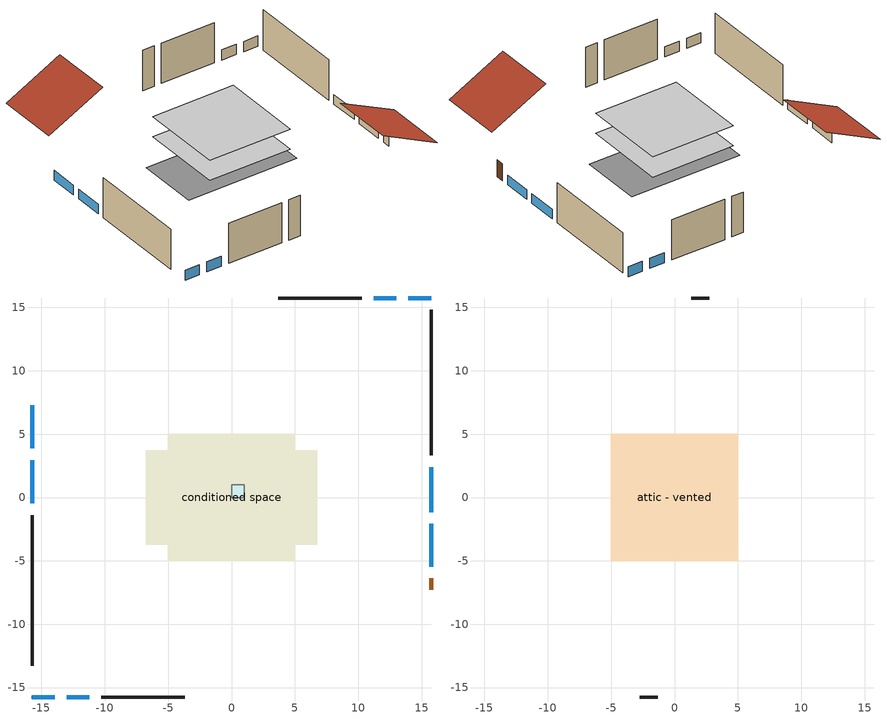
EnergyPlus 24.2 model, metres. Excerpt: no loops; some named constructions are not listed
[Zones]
central ac and furnace airloop ret air zone
 floor adiabatic (AdiabaticConst): 0,0 0,1 1,1 1,0 z0
 wall adiabatic (AdiabaticConst): 0,1 0,0 1,0 1,1 0,1 z0:1
 ceiling adiabatic (AdiabaticConst): 1,0 1,1 0,1 0,0 z1
conditioned space
 floor adiabatic (AdiabaticFloorConstruction): -5.03,-5.03 -5.03,5.03 5.03,5.03 5.03,-5.03 z2.44
 floor foundation (Slab1 construction): -6.75,-3.75 -6.75,3.75 6.75,3.75 6.75,-3.75 z0
 wall outside (AdiabaticWallConstruction 1): 15.74,-7.29 15.74,-6.38 z0:2.03
 wall outside (AdiabaticWallConstruction): -15.74,7.29 -15.74,3.88 / -15.74,2.95 -15.74,-0.46 / 15.74,-1.16 15.74,2.39 z0:1.16; 15.74,15.74 13.94,15.74 / 13.02,15.74 11.22,15.74 / -15.74,-15.74 -13.94,-15.74 / -13.02,-15.74 -11.22,-15.74 z0:1.22; 15.74,-5.45 15.74,-2.09 z0:1.13
 wall outside (Wall1 construction): -15.74,-1.38 -15.74,-13.26 z0:4.88
 wall outside (Wall2 construction): 10.29,15.74 3.69,15.74 z0:4.88
 wall outside (Wall3 construction): 15.74,3.32 15.74,14.81 z0:4.88
 wall outside (Wall4 construction): -10.29,-15.74 -3.69,-15.74 z0:4.88
 window (WindowConstruction): -15.74,7.29 -15.74,3.88 z0:1.16
 window (WindowConstruction 1): -15.74,2.95 -15.74,-0.46 z0:1.16
 window (WindowConstruction 2): 15.74,15.74 13.94,15.74 z0:1.22
 window (WindowConstruction 3): 13.01,15.74 11.22,15.74 z0:1.22
 window (WindowConstruction 4): 15.74,-5.45 15.74,-2.09 z0:1.13
 window (WindowConstruction 5): 15.74,-1.16 15.74,2.39 z0:1.16
 window (WindowConstruction 6): -15.74,-15.74 -13.94,-15.74 z0:1.22
 window (WindowConstruction 7): -13.01,-15.74 -11.22,-15.74 z0:1.22
 door (Door): 15.74,-7.29 15.74,-6.38 z0:2.03
 ceiling adiabatic (AdiabaticFloorConstruction): 5.03,-5.03 5.03,5.03 -5.03,5.03 -5.03,-5.03 z2.44
attic - vented
 floor to conditioned space (Floor1 construction Reversed): -5.03,-5.03 -5.03,5.03 5.03,5.03 5.03,-5.03 z4.88
 wall outside (Wall5 construction): 2.76,15.74 1.32,15.74 z0:4.88
 wall outside (Wall6 construction): -2.76,-15.74 -1.32,-15.74 z0:4.88
 roof outside (Roof1 construction): -15.74,8.22,4.88 -9.01,8.22,8.24 -9.01,15.74,8.24 -15.74,15.74,4.88
 roof outside (Roof2 construction): 15.74,-8.22,4.88 9.01,-8.22,8.24 9.01,-15.74,8.24 15.74,-15.74,4.88
[Material] Roughness=Rough; Thermal Absorptance=0.9
Name | Thickness {m} | Conductivity {W/m-K} | Density {kg/m3} | Specific Heat {J/kg-K} | Solar Absorptance | Visible Absorptance
ceiling loosefill ins | 0.0846667 | 0.0480833 | 16.02 | 1046.75 | 0.7 | 0.7
ceiling stud and cavity | 0.1397 | 0.0920385 | 65.682 | 1177.47 | 0.7 | 0.7
gypsum board | 0.0127 | 0.160291 | 801 | 837.4 | 0.6 | 0.6
[Construction]
Floor1 construction: ceiling loosefill ins, ceiling stud and cavity, gypsum board
[EnergyManagementSystem:Program]
infil_program: Set p_m = 0.14; Set p_s = 0.22; Set s_m = 270; Set s_s = 370; Set z_m = 9.99744; Set z_s = 4.8768; Set f_t = (((s_m/z_m)^p_m)*((z_s/s_s)^p_s)); Set Tdiff = tin_s-tout_s; Set dT = @Abs Tdiff; Set c = 0.16; Set Cs = 0.0894; Set Cw = 0.1634; Set n = 0.65; Set sft = (f_t*0.5); Set temp1 = ((c*Cw)*((sft*site_vw_s)^(2*n)))^2; Set Qinf = (((c*Cs*(dT^n))^2)+temp1)^0.5; Set Qinf = (@Max Qinf 0); Set mech_vent_house_fan_sensible_load_act = 0.0; Set mech_vent_house_fan_latent_load_act = 0.0; Set OASupInPb = out_pb_s; Set OASupInTemp = tout_s; Set OASupInW = out_wt_s; Set OASupRho = (@RhoAirFnPbTdbW OASupInPb OASupInTemp OASupInW); Set OASupCp = (@CpAirFnW OASupInW); Set OASupInEnth = (@HFnTdbW OASupInTemp OASupInW); Set ZoneTemp = tin_s; Set ZoneW = win_s; Set ZoneCp = (@CpAirFnW ZoneW); Set ZoneAirEnth = (@HFnTdbW ZoneTemp ZoneW); Set mech_vent_house_fan_cfis_act = 0.0; Set QWHV_cfis_sup = 0.0; Set QWHV_cfis_suppl_sup = 0.0; Set QWHV_cfis_suppl_exh = 0.0; Set Qrange = 0; Set Qrange = Qrange + 0.04719 * mech_vent_range_fan_0_sch_s; Set Qbath = 0; Set Qbath = Qbath + 0.04719 * mech_vent_bath_fan_0_sch_s; Set Qdryer = 0; Set Qdryer = Qdryer + 0.11671 * clothes_dryer_exhaust_0_sch_s; Set QWHV_sup = 0.0; Set QWHV_exh = 0.0; Set Qsupply = QWHV_sup + QWHV_cfis_sup + QWHV_cfis_suppl_sup; Set Qexhaust = Qrange + Qbath + Qdryer + QWHV_exh + QWHV_cfis_suppl_exh; Set Qfan = (@Max Qexhaust Qsupply); Set Qducts = 0; Set Qducts = Qducts - central_ac_and_furnace_airloop_0_DuctImbalLkSupFanEquivCond; Set Qducts = Qducts + central_ac_and_furnace_airloop_0_DuctImbalLkExhFanEquivCond; If Qducts < 0; Set Qsupply = Qsupply - Qducts; Else; Set Qexhaust = Qexhaust + Qducts; EndIf; Set Qfan_with_ducts = (@Max Qexhaust Qsupply); Set Qimb = (@Abs (Qsupply - Qexhaust)); If Qinf + Qimb > 0; Set Qtot = Qfan_with_ducts + (Qinf^2) / (Qinf + Qimb); Else; Set Qtot = Qfan_with_ducts; EndIf; Set Qinf_adj = Qtot - Qfan; Set infil_flow_act = Qinf_adj; Set infil_program_Qinf = Qinf_adj; Set infil_program_Qfan = Qfan; Set Qload = Qfan; Set Effectiveness_Sens = 0.0; Set Effectiveness_Lat = 0.0; Set Fan_MFR = Qload * OASupRho; Set ZoneInEnth = OASupInEnth; Set ZoneInTemp = OASupInTemp; Set FanTotalToCond = Fan_MFR * (ZoneInEnth - ZoneAirEnth); Set FanSensToCond = Fan_MFR * ZoneCp * (ZoneInTemp - ZoneTemp); Set FanLatToCond = FanTotalToCond - FanSensToCond; Set mech_vent_house_fan_sensible_load_act = mech_vent_house_fan_sensible_load_act + FanSensToCond; Set mech_vent_house_fan_latent_load_act = mech_vent_house_fan_latent_load_act + FanLatToCond
unmet_hours_program: Set htg_unmet_hours = 0; Set clg_unmet_hours = 0; Set unit_htg_unmet_hours = 0; If ((DayOfYear >= 1) && (DayOfYear <= 365)); Set unit_htg_unmet_hours = unit_htg_unmet_hours + conditioned_space_htg_unmet_s; If unit_htg_unmet_hours > htg_unmet_hours; Set htg_unmet_hours = unit_htg_unmet_hours; EndIf; EndIf; Set unit_clg_unmet_hours = 0; If ((DayOfYear >= 1) && (DayOfYear <= 365)); Set unit_clg_unmet_hours = unit_clg_unmet_hours + conditioned_space_clg_unmet_s; If unit_clg_unmet_hours > clg_unmet_hours; Set clg_unmet_hours = unit_clg_unmet_hours; EndIf; EndIf
water_heater_Control: Set water_heater_HPWHSchedOverride = water_heater_T_set; If (water_heater_amb_temp<5.56) || (water_heater_amb_temp>48.89); Set water_heater_UESchedOverride = water_heater_T_set; Set water_heater_LESchedOverride = water_heater_T_set; Else; Set water_heater_UESchedOverride = water_heater_T_set - 9.0; Set water_heater_LESchedOverride = 0; EndIf
water_heater_hpwh_EC_adj: If WarmupFlag == 0; Set dhw_e_cons = water_heater_tank_energy + water_heater_tank_on_cycle_parasitic + water_heater_tank_off_cycle_parasitic + water_heater_coil_energy + water_heater_fan_energy; Set water_heater_hpwh_ec_adj_act = 0.0 * dhw_e_cons / 1; EndIf
water_heater_InletAir: Set water_heater_Tamb_act = water_heater_amb_temp; Set water_heater_RHamb_act = 0; Set water_heater_RHamb_act = water_heater_RHamb_act + (water_heater_amb_rh / 100) / 1; Set water_heater_sens_act = (0 - water_heater_sens_cool - (water_heater_tl + water_heater_fan_pwr)) / 1; Set water_heater_lat_act = (0 - water_heater_lat_cool) / 1
[EnergyManagementSystem:Subroutine]
central_ac_and_furnace_airloop_0_duct_subroutine: Set AH_MFR = central_ac_and_furnace_airloop_AH_MFR / 1; If AH_MFR > 0; Set AH_Tout = central_ac_and_furnace_airloop_AH_Tout; Set AH_Wout = central_ac_and_furnace_airloop_AH_Wout; Set RA_T = central_ac_and_furnace_airloop_RA_T; Set RA_W = central_ac_and_furnace_airloop_Ra_W; Set Fan_RTF = central_ac_and_furnace_airloop_Fan_RTF; Set DZ_T = central_ac_and_furnace_airloop_0_DZ_T; Set DZ_W = central_ac_and_furnace_airloop_0_DZ_W; Set AH_VFR = central_ac_and_furnace_airloop_AH_VFR / 1; Set h_SA = (@HFnTdbW AH_Tout AH_Wout); Set h_RA = (@HFnTdbW RA_T RA_W); Set h_fg = (@HfgAirFnWTdb AH_Wout AH_Tout); Set h_DZ = (@HFnTdbW DZ_T DZ_W); Set air_cp = 1006.0; Set f_sup = 0.133; Set f_ret = 0.067; Set sup_lk_mfr = f_sup * AH_MFR; Set ret_lk_mfr = f_ret * AH_MFR; Set SupTotLkToCond = sup_lk_mfr*(h_RA - h_SA); Set SupLatLkToCond = sup_lk_mfr*h_fg*(RA_W-AH_Wout); Set SupSensLkToCond = SupTotLkToCond-SupLatLkToCond; Set supply_ua = 53.141; Set eTm = 0-((Fan_RTF/(AH_MFR*air_cp))*supply_ua); Set t_sup = DZ_T+((AH_Tout-DZ_T)*(@Exp eTm)); Set SupCondToCond = AH_MFR*air_cp*(t_sup-AH_Tout); Set SupCondToDZ = 0-SupCondToCond; Set return_ua = 17.241; Set eTm = 0-((Fan_RTF/(AH_MFR*air_cp))*return_ua); Set t_ret = DZ_T+((RA_T-DZ_T)*(@Exp eTm)); Set RetCondToRP = AH_MFR*air_cp*(t_ret-RA_T); Set RetCondToDZ = 0-RetCondToRP; Set RetLatLkToRP = 0; Set RetSensLkToRP = ret_lk_mfr*air_cp*(DZ_T-RA_T); Set SupTotLkToDZ = sup_lk_mfr*(h_SA-h_DZ); Set SupLatLkToDZ = sup_lk_mfr*h_fg*(AH_Wout-DZ_W); Set SupSensLkToDZ = SupTotLkToDZ-SupLatLkToDZ; Set FracOutsideToCond = 1.0; Set FracOutsideToDZ = 0.0; Set FracCondToOutside = 0.0; Set FracDZToOutside = 1.0; Set FracDZToCond = 0.0; Set FracCondToDZ = 0.0; Set lk_imbal_vfr = @ABS(f_sup - f_ret) * AH_VFR; Set ImbalLkCondToDZ = lk_imbal_vfr * FracCondToDZ; Set ImbalLkDZToCond = lk_imbal_vfr * FracDZToCond; Set ImbalLkOutsideToCond = lk_imbal_vfr * FracOutsideToCond; Set ImbalLkOutsideToDZ = lk_imbal_vfr * FracOutsideToDZ; Set ImbalLkCondToOutside = lk_imbal_vfr * FracCondToOutside; Set ImbalLkDZToOutside = lk_imbal_vfr * FracDZToOutside; Else; Set SupLatLkToCond = 0; Set SupSensLkToCond = 0; Set SupCondToCond = 0; Set RetCondToRP = 0; Set RetLatLkToRP = 0; Set RetSensLkToRP = 0; Set RetCondToDZ = 0; Set SupCondToDZ = 0; Set SupLatLkToDZ = 0; Set SupSensLkToDZ = 0; Set ImbalLkCondToDZ = 0; Set ImbalLkDZToCond = 0; Set ImbalLkOutsideToCond = 0; Set ImbalLkOutsideToDZ = 0; Set ImbalLkCondToOutside = 0; Set ImbalLkDZToOutside = 0; EndIf; Set central_ac_and_furnace_airloop_0_SupLatLkToCond = SupLatLkToCond; Set central_ac_and_furnace_airloop_0_SupSensLkToCond = SupSensLkToCond; Set central_ac_and_furnace_airloop_0_SupCondToLv = SupCondToCond; Set central_ac_and_furnace_airloop_0_RetCondToRP = RetCondToRP; Set central_ac_and_furnace_airloop_0_RetLatLkToRP = RetLatLkToRP; Set central_ac_and_furnace_airloop_0_RetSensLkToRP = RetSensLkToRP; Set central_ac_and_furnace_airloop_0_RetCondToDZ = RetCondToDZ; Set central_ac_and_furnace_airloop_0_SupCondToDZ = SupCondToDZ; Set central_ac_and_furnace_airloop_0_SupLatLkToDZ = SupLatLkToDZ; Set central_ac_and_furnace_airloop_0_SupSensLkToDZ = SupSensLkToDZ; Set central_ac_and_furnace_airloop_0_ZoneMixCondToDZ = ImbalLkCondToDZ; Set central_ac_and_furnace_airloop_0_ZoneMixDZToCond = ImbalLkDZToCond; Set central_ac_and_furnace_airloop_0_DuctImbalLkSupFanEquivCond = ImbalLkCondToOutside; Set central_ac_and_furnace_airloop_0_DuctImbalLkExhFanEquivCond = ImbalLkOutsideToCond; Set central_ac_and_furnace_airloop_0_DuctImbalLkSupFanEquivDZ = ImbalLkDZToOutside; Set central_ac_and_furnace_airloop_0_DuctImbalLkExhFanEquivDZ = ImbalLkOutsideToDZ
[EnergyManagementSystem:ProgramCallingManager]
attic_vented_1_duct_leakage_imbalance_infil_program_calling_manager: BeginZoneTimestepAfterInitHeatBalance; attic_vented_1_duct_leakage_imbalance_infil_program
central_ac_and_furnace_airloop_0_duct_program_calling_manager: EndOfSystemTimestepAfterHVACReporting; central_ac_and_furnace_airloop_0_duct_program
central_ac_and_furnace_supply_fan_disaggregate_program_calling_manager: EndOfSystemTimestepBeforeHVACReporting; central_ac_and_furnace_supply_fan_disaggregate_program
central_ac_and_furnace_supply_fan_disaggregate_program_calling_manager 1: EndOfSystemTimestepBeforeHVACReporting; central_ac_and_furnace_supply_fan_disaggregate_program_1
component_loads_program_calling_manager: EndOfZoneTimestepAfterZoneReporting; component_loads_program
fridge_schedule_program_calling_manager: BeginZoneTimestepAfterInitHeatBalance; fridge_schedule_program
infil_program_calling_manager: BeginZoneTimestepAfterInitHeatBalance; infil_program
natural_vent_program_calling_manager: BeginZoneTimestepAfterInitHeatBalance; natural_vent_program
total_airflows_program_calling_manager: EndOfZoneTimestepAfterZoneReporting; total_airflows_program
total_loads_program_calling_manager: EndOfZoneTimestepAfterZoneReporting; total_loads_program
unmet_hours_program_calling_manager: EndOfZoneTimestepBeforeZoneReporting; unmet_hours_program
water_heater_hpwh_EC_adj_ProgramManager: EndOfSystemTimestepBeforeHVACReporting; water_heater_hpwh_EC_adj
water_heater_ProgramManager: InsideHVACSystemIterationLoop; water_heater_Control; water_heater_InletAir
[EnergyManagementSystem:OutputVariable]
Name | EMS Variable | Type of Data in Variable | Update Frequency | EMS Program or Subroutine | Units
central ac and furnace supply fan disaggregate clg | central_ac_and_furnace_supply_fan_clg | Summed | SystemTimestep | central_ac_and_furnace_supply_fan_disaggregate_program | J
central ac and furnace supply fan disaggregate htg primary | central_ac_and_furnace_supply_fan_primary_htg | Summed | SystemTimestep | central_ac_and_furnace_supply_fan_disaggregate_program_1 | J
loads_htg_tot_peakload_outvar; loads_htg_tot_annual_outvar; loads_htg_tot_timeseries_outvar | loads_htg_tot | Summed | ZoneTimestep | total_loads_program | J
loads_clg_tot_peakload_outvar; loads_clg_tot_annual_outvar; loads_clg_tot_timeseries_outvar | loads_clg_tot | Summed | ZoneTimestep | total_loads_program | J
htg_unmet_hours_annual_outvar; htg_unmet_hours_timeseries_outvar | htg_unmet_hours | Summed | ZoneTimestep | unmet_hours_program | hr
clg_unmet_hours_annual_outvar; clg_unmet_hours_timeseries_outvar | clg_unmet_hours | Summed | ZoneTimestep | unmet_hours_program | hr
loads_htg_roofs_annual_outvar; loads_htg_roofs_timeseries_outvar | loads_htg_roofs | Summed | ZoneTimestep | component_loads_program | J
loads_htg_ceilings_annual_outvar; loads_htg_ceilings_timeseries_outvar | loads_htg_ceilings | Summed | ZoneTimestep | component_loads_program | J
loads_htg_walls_annual_outvar; loads_htg_walls_timeseries_outvar | loads_htg_walls | Summed | ZoneTimestep | component_loads_program | J
loads_htg_rim_joists_annual_outvar; loads_htg_rim_joists_timeseries_outvar | loads_htg_rim_joists | Summed | ZoneTimestep | component_loads_program | J
loads_htg_foundation_walls_annual_outvar; loads_htg_foundation_walls_timeseries_outvar | loads_htg_foundation_walls | Summed | ZoneTimestep | component_loads_program | J
loads_htg_doors_annual_outvar; loads_htg_doors_timeseries_outvar | loads_htg_doors | Summed | ZoneTimestep | component_loads_program | J
loads_htg_windows_conduction_annual_outvar; loads_htg_windows_conduction_timeseries_outvar | loads_htg_windows_conduction | Summed | ZoneTimestep | component_loads_program | J
loads_htg_windows_solar_annual_outvar; loads_htg_windows_solar_timeseries_outvar | loads_htg_windows_solar | Summed | ZoneTimestep | component_loads_program | J
loads_htg_skylights_conduction_annual_outvar; loads_htg_skylights_conduction_timeseries_outvar | loads_htg_skylights_conduction | Summed | ZoneTimestep | component_loads_program | J
loads_htg_skylights_solar_annual_outvar; loads_htg_skylights_solar_timeseries_outvar | loads_htg_skylights_solar | Summed | ZoneTimestep | component_loads_program | J
loads_htg_floors_annual_outvar; loads_htg_floors_timeseries_outvar | loads_htg_floors | Summed | ZoneTimestep | component_loads_program | J
loads_htg_slabs_annual_outvar; loads_htg_slabs_timeseries_outvar | loads_htg_slabs | Summed | ZoneTimestep | component_loads_program | J
loads_htg_internal_mass_annual_outvar; loads_htg_internal_mass_timeseries_outvar | loads_htg_internal_mass | Summed | ZoneTimestep | component_loads_program | J
loads_htg_infil_annual_outvar; loads_htg_infil_timeseries_outvar | loads_htg_infil | Summed | ZoneTimestep | component_loads_program | J
loads_htg_natvent_annual_outvar; loads_htg_natvent_timeseries_outvar | loads_htg_natvent | Summed | ZoneTimestep | component_loads_program | J
loads_htg_mechvent_annual_outvar; loads_htg_mechvent_timeseries_outvar | loads_htg_mechvent | Summed | ZoneTimestep | component_loads_program | J
loads_htg_whf_annual_outvar; loads_htg_whf_timeseries_outvar | loads_htg_whf | Summed | ZoneTimestep | component_loads_program | J
loads_htg_ducts_annual_outvar; loads_htg_ducts_timeseries_outvar | loads_htg_ducts | Summed | ZoneTimestep | component_loads_program | J
loads_htg_intgains_annual_outvar; loads_htg_intgains_timeseries_outvar | loads_htg_intgains | Summed | ZoneTimestep | component_loads_program | J
loads_htg_lighting_annual_outvar; loads_htg_lighting_timeseries_outvar | loads_htg_lighting | Summed | ZoneTimestep | component_loads_program | J
loads_clg_roofs_annual_outvar; loads_clg_roofs_timeseries_outvar | loads_clg_roofs | Summed | ZoneTimestep | component_loads_program | J
loads_clg_ceilings_annual_outvar; loads_clg_ceilings_timeseries_outvar | loads_clg_ceilings | Summed | ZoneTimestep | component_loads_program | J
loads_clg_walls_annual_outvar; loads_clg_walls_timeseries_outvar | loads_clg_walls | Summed | ZoneTimestep | component_loads_program | J
loads_clg_rim_joists_annual_outvar; loads_clg_rim_joists_timeseries_outvar | loads_clg_rim_joists | Summed | ZoneTimestep | component_loads_program | J
loads_clg_foundation_walls_annual_outvar; loads_clg_foundation_walls_timeseries_outvar | loads_clg_foundation_walls | Summed | ZoneTimestep | component_loads_program | J
loads_clg_doors_annual_outvar; loads_clg_doors_timeseries_outvar | loads_clg_doors | Summed | ZoneTimestep | component_loads_program | J
loads_clg_windows_conduction_annual_outvar; loads_clg_windows_conduction_timeseries_outvar | loads_clg_windows_conduction | Summed | ZoneTimestep | component_loads_program | J
loads_clg_windows_solar_annual_outvar; loads_clg_windows_solar_timeseries_outvar | loads_clg_windows_solar | Summed | ZoneTimestep | component_loads_program | J
loads_clg_skylights_conduction_annual_outvar; loads_clg_skylights_conduction_timeseries_outvar | loads_clg_skylights_conduction | Summed | ZoneTimestep | component_loads_program | J
loads_clg_skylights_solar_annual_outvar; loads_clg_skylights_solar_timeseries_outvar | loads_clg_skylights_solar | Summed | ZoneTimestep | component_loads_program | J
loads_clg_floors_annual_outvar; loads_clg_floors_timeseries_outvar | loads_clg_floors | Summed | ZoneTimestep | component_loads_program | J
loads_clg_slabs_annual_outvar; loads_clg_slabs_timeseries_outvar | loads_clg_slabs | Summed | ZoneTimestep | component_loads_program | J
loads_clg_internal_mass_annual_outvar; loads_clg_internal_mass_timeseries_outvar | loads_clg_internal_mass | Summed | ZoneTimestep | component_loads_program | J
loads_clg_infil_annual_outvar; loads_clg_infil_timeseries_outvar | loads_clg_infil | Summed | ZoneTimestep | component_loads_program | J
loads_clg_natvent_annual_outvar; loads_clg_natvent_timeseries_outvar | loads_clg_natvent | Summed | ZoneTimestep | component_loads_program | J
loads_clg_mechvent_annual_outvar; loads_clg_mechvent_timeseries_outvar | loads_clg_mechvent | Summed | ZoneTimestep | component_loads_program | J
loads_clg_whf_annual_outvar; loads_clg_whf_timeseries_outvar | loads_clg_whf | Summed | ZoneTimestep | component_loads_program | J
loads_clg_ducts_annual_outvar; loads_clg_ducts_timeseries_outvar | loads_clg_ducts | Summed | ZoneTimestep | component_loads_program | J
loads_clg_intgains_annual_outvar; loads_clg_intgains_timeseries_outvar | loads_clg_intgains | Summed | ZoneTimestep | component_loads_program | J
loads_clg_lighting_annual_outvar; loads_clg_lighting_timeseries_outvar | loads_clg_lighting | Summed | ZoneTimestep | component_loads_program | J
total_infil_flow_rate_timeseries_outvar | total_infil_flow_rate | Averaged | ZoneTimestep | total_airflows_program | m^3/s
total_mechvent_flow_rate_timeseries_outvar | total_mechvent_flow_rate | Averaged | ZoneTimestep | total_airflows_program | m^3/s
total_natvent_flow_rate_timeseries_outvar | total_natvent_flow_rate | Averaged | ZoneTimestep | total_airflows_program | m^3/s
total_whf_flow_rate_timeseries_outvar | total_whf_flow_rate | Averaged | ZoneTimestep | total_airflows_program | m^3/s
[Schedule:Day:Interval]
cooling season schedule day; cooling season schedule day 2; cooling season schedule default day; natural vent schedule default day: No, 24:00, 0
cooling season schedule day 1; natural vent schedule day: No, 24:00, 1
exterior lighting schedule day 10: No, 01:00, 0.552381, 03:00, 0.510952, 05:00, 0.483333, 06:00, 0.538571, 07:00, 0.607619, 08:00, 0.56619, 09:00, 0.428095, 10:00, 0.345238, 12:00, 0.331429, 13:00, 0.345238, 14:00, 0.386667, 15:00, 0.414286, 16:00, 0.483333, 17:00, 0.607619, 18:00, 0.773333, 19:00, 0.88381, 20:00, 0.939048, 21:00, 0.966667, 22:00, 0.897619, 23:00, 0.773333, 24:00, 0.649048
exterior lighting schedule day 11: No, 01:00, 0.571429, 03:00, 0.528571, 05:00, 0.5, 06:00, 0.557143, 07:00, 0.628571, 08:00, 0.585714, 09:00, 0.442857, 10:00, 0.357143, 12:00, 0.342857, 13:00, 0.357143, 14:00, 0.4, 15:00, 0.428571, 16:00, 0.5, 17:00, 0.628571, 18:00, 0.8, 19:00, 0.914286, 20:00, 0.971429, 21:00, 1, 22:00, 0.928571, 23:00, 0.8, 24:00, 0.671429
exterior lighting schedule day 9: No, 01:00, 0.509524, 03:00, 0.47131, 05:00, 0.445833, 06:00, 0.496786, 07:00, 0.560476, 08:00, 0.522262, 09:00, 0.394881, 10:00, 0.318452, 12:00, 0.305714, 13:00, 0.318452, 14:00, 0.356667, 15:00, 0.382143, 16:00, 0.445833, 17:00, 0.560476, 18:00, 0.713333, 19:00, 0.815238, 20:00, 0.86619, 21:00, 0.891667, 22:00, 0.827976, 23:00, 0.713333, 24:00, 0.59869
[Schedule:Week:Daily]
cooling season schedule Week Rule - Jan1-May26: cooling season schedule day, cooling season schedule day, cooling season schedule day, cooling season schedule day, cooling season schedule day, cooling season schedule day, cooling season schedule day, cooling season schedule default day, cooling season schedule default day, cooling season schedule default day, cooling season schedule default day, cooling season schedule default day
cooling season schedule Week Rule - May27-Jun2: cooling season schedule day, cooling season schedule day, cooling season schedule day, cooling season schedule day, cooling season schedule day, cooling season schedule day 1, cooling season schedule day 1, cooling season schedule default day, cooling season schedule default day, cooling season schedule default day, cooling season schedule default day, cooling season schedule default day
cooling season schedule Week Rule - Jun3-Sep29: cooling season schedule day 1, cooling season schedule day 1, cooling season schedule day 1, cooling season schedule day 1, cooling season schedule day 1, cooling season schedule day 1, cooling season schedule day 1, cooling season schedule default day, cooling season schedule default day, cooling season schedule default day, cooling season schedule default day, cooling season schedule default day
cooling season schedule Week Rule - Sep30-Oct6: cooling season schedule day 1, cooling season schedule day 2, cooling season schedule day 2, cooling season schedule day 2, cooling season schedule day 2, cooling season schedule day 2, cooling season schedule day 2, cooling season schedule default day, cooling season schedule default day, cooling season schedule default day, cooling season schedule default day, cooling season schedule default day
cooling season schedule Week Rule - Oct7-Dec31: cooling season schedule day 2, cooling season schedule day 2, cooling season schedule day 2, cooling season schedule day 2, cooling season schedule day 2, cooling season schedule day 2, cooling season schedule day 2, cooling season schedule default day, cooling season schedule default day, cooling season schedule default day, cooling season schedule default day, cooling season schedule default day
natural vent schedule Week Rule - Jan1-Jan6: natural vent schedule day, natural vent schedule day, natural vent schedule default day, natural vent schedule day, natural vent schedule default day, natural vent schedule day, natural vent schedule default day, natural vent schedule default day, natural vent schedule default day, natural vent schedule default day, natural vent schedule default day, natural vent schedule default day
natural vent schedule Week Rule - Jan7-Dec31: natural vent schedule default day, natural vent schedule day, natural vent schedule default day, natural vent schedule day, natural vent schedule default day, natural vent schedule day, natural vent schedule default day, natural vent schedule default day, natural vent schedule default day, natural vent schedule default day, natural vent schedule default day, natural vent schedule default day
[Schedule:Year]
cooling season schedule: cooling season schedule Week Rule - Jan1-May26, 1, 1, 5, 26, cooling season schedule Week Rule - May27-Jun2, 5, 27, 6, 2, cooling season schedule Week Rule - Jun3-Sep29, 6, 3, 9, 29, cooling season schedule Week Rule - Sep30-Oct6, 9, 30, 10, 6, cooling season schedule Week Rule - Oct7-Dec31, 10, 7, 12, 31
natural vent schedule: natural vent schedule Week Rule - Jan1-Jan6, 1, 1, 1, 6, natural vent schedule Week Rule - Jan7-Dec31, 1, 7, 12, 31
[Schedule:File]
hot_water_dishwasher: File=in.schedules.csv; Column Number=6; Rows to Skip at Top=1; Number of Hours of Data=8760; Column Separator=Comma; Interpolate to Timestep=Yes; Minutes per Item=15; Adjust Schedule for Daylight Savings=Yes
